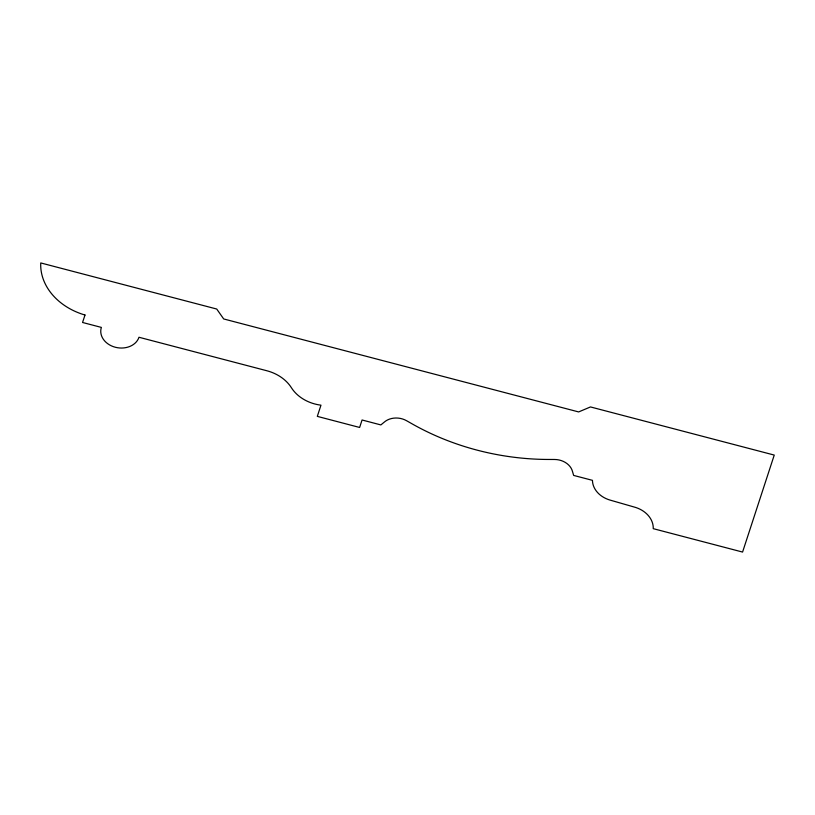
<?xml version="1.0" encoding="UTF-8"?>
<svg xmlns="http://www.w3.org/2000/svg" width="815" height="815" viewBox="0 0 815 815"><rect width="100%" height="100%" fill="white"/><g stroke="black" fill="none" stroke-linecap="round" stroke-linejoin="round"><path stroke-width="1.22" d="M84.994 315.018L82.56 322.475L101.366 327.406A19.509 15.617 8.5 0 0 115.302 347.251A19.509 15.617 8.5 0 0 138.978 337.257L266.821 370.744A39.008 31.235 8.5 0 1 291.413 387.736A37.398 29.951 8.5 0 0 320.967 405.177L317.31 416.373L359.629 427.457L362.064 419.99L380.87 424.921L384.16 422.211A17.339 13.886 8.5 0 1 406.563 420.713L411.932 423.759A228.383 182.876 8.5 0 0 548.189 459.456L554.536 459.477A17.339 13.886 8.5 0 1 572.517 471.549L573.648 475.42L592.454 480.341A24.623 19.723 8.5 0 0 610.14 500.115L633.989 506.971A25.744 20.609 8.5 0 1 653.243 528.66L742.577 552.061L774.25 455.076L590.478 406.94L578.64 411.932L223.687 318.95L216.719 309.028L40.75 262.939A61.96 49.613 8.5 0 0 84.994 315.018"/></g></svg>
